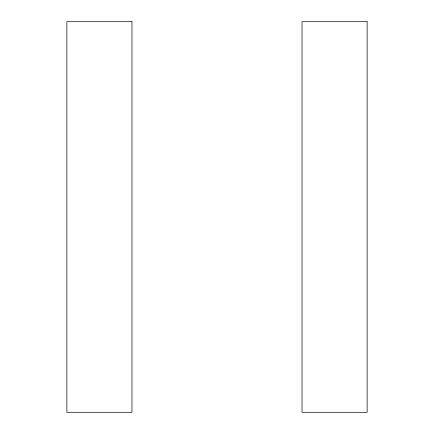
<?xml version="1.0" encoding="UTF-8"?>
<svg xmlns="http://www.w3.org/2000/svg" width="434" height="434" viewBox="0 0 434 434"><rect width="100%" height="100%" fill="white"/><g stroke="black" fill="none" stroke-linecap="round" stroke-linejoin="round"><path stroke-width="0.65" d="M131.974 21.7L66.874 21.7L66.874 412.3L131.974 412.3L131.974 21.7M367.126 21.7L302.026 21.7L302.026 412.3L367.126 412.3L367.126 21.7"/></g></svg>
